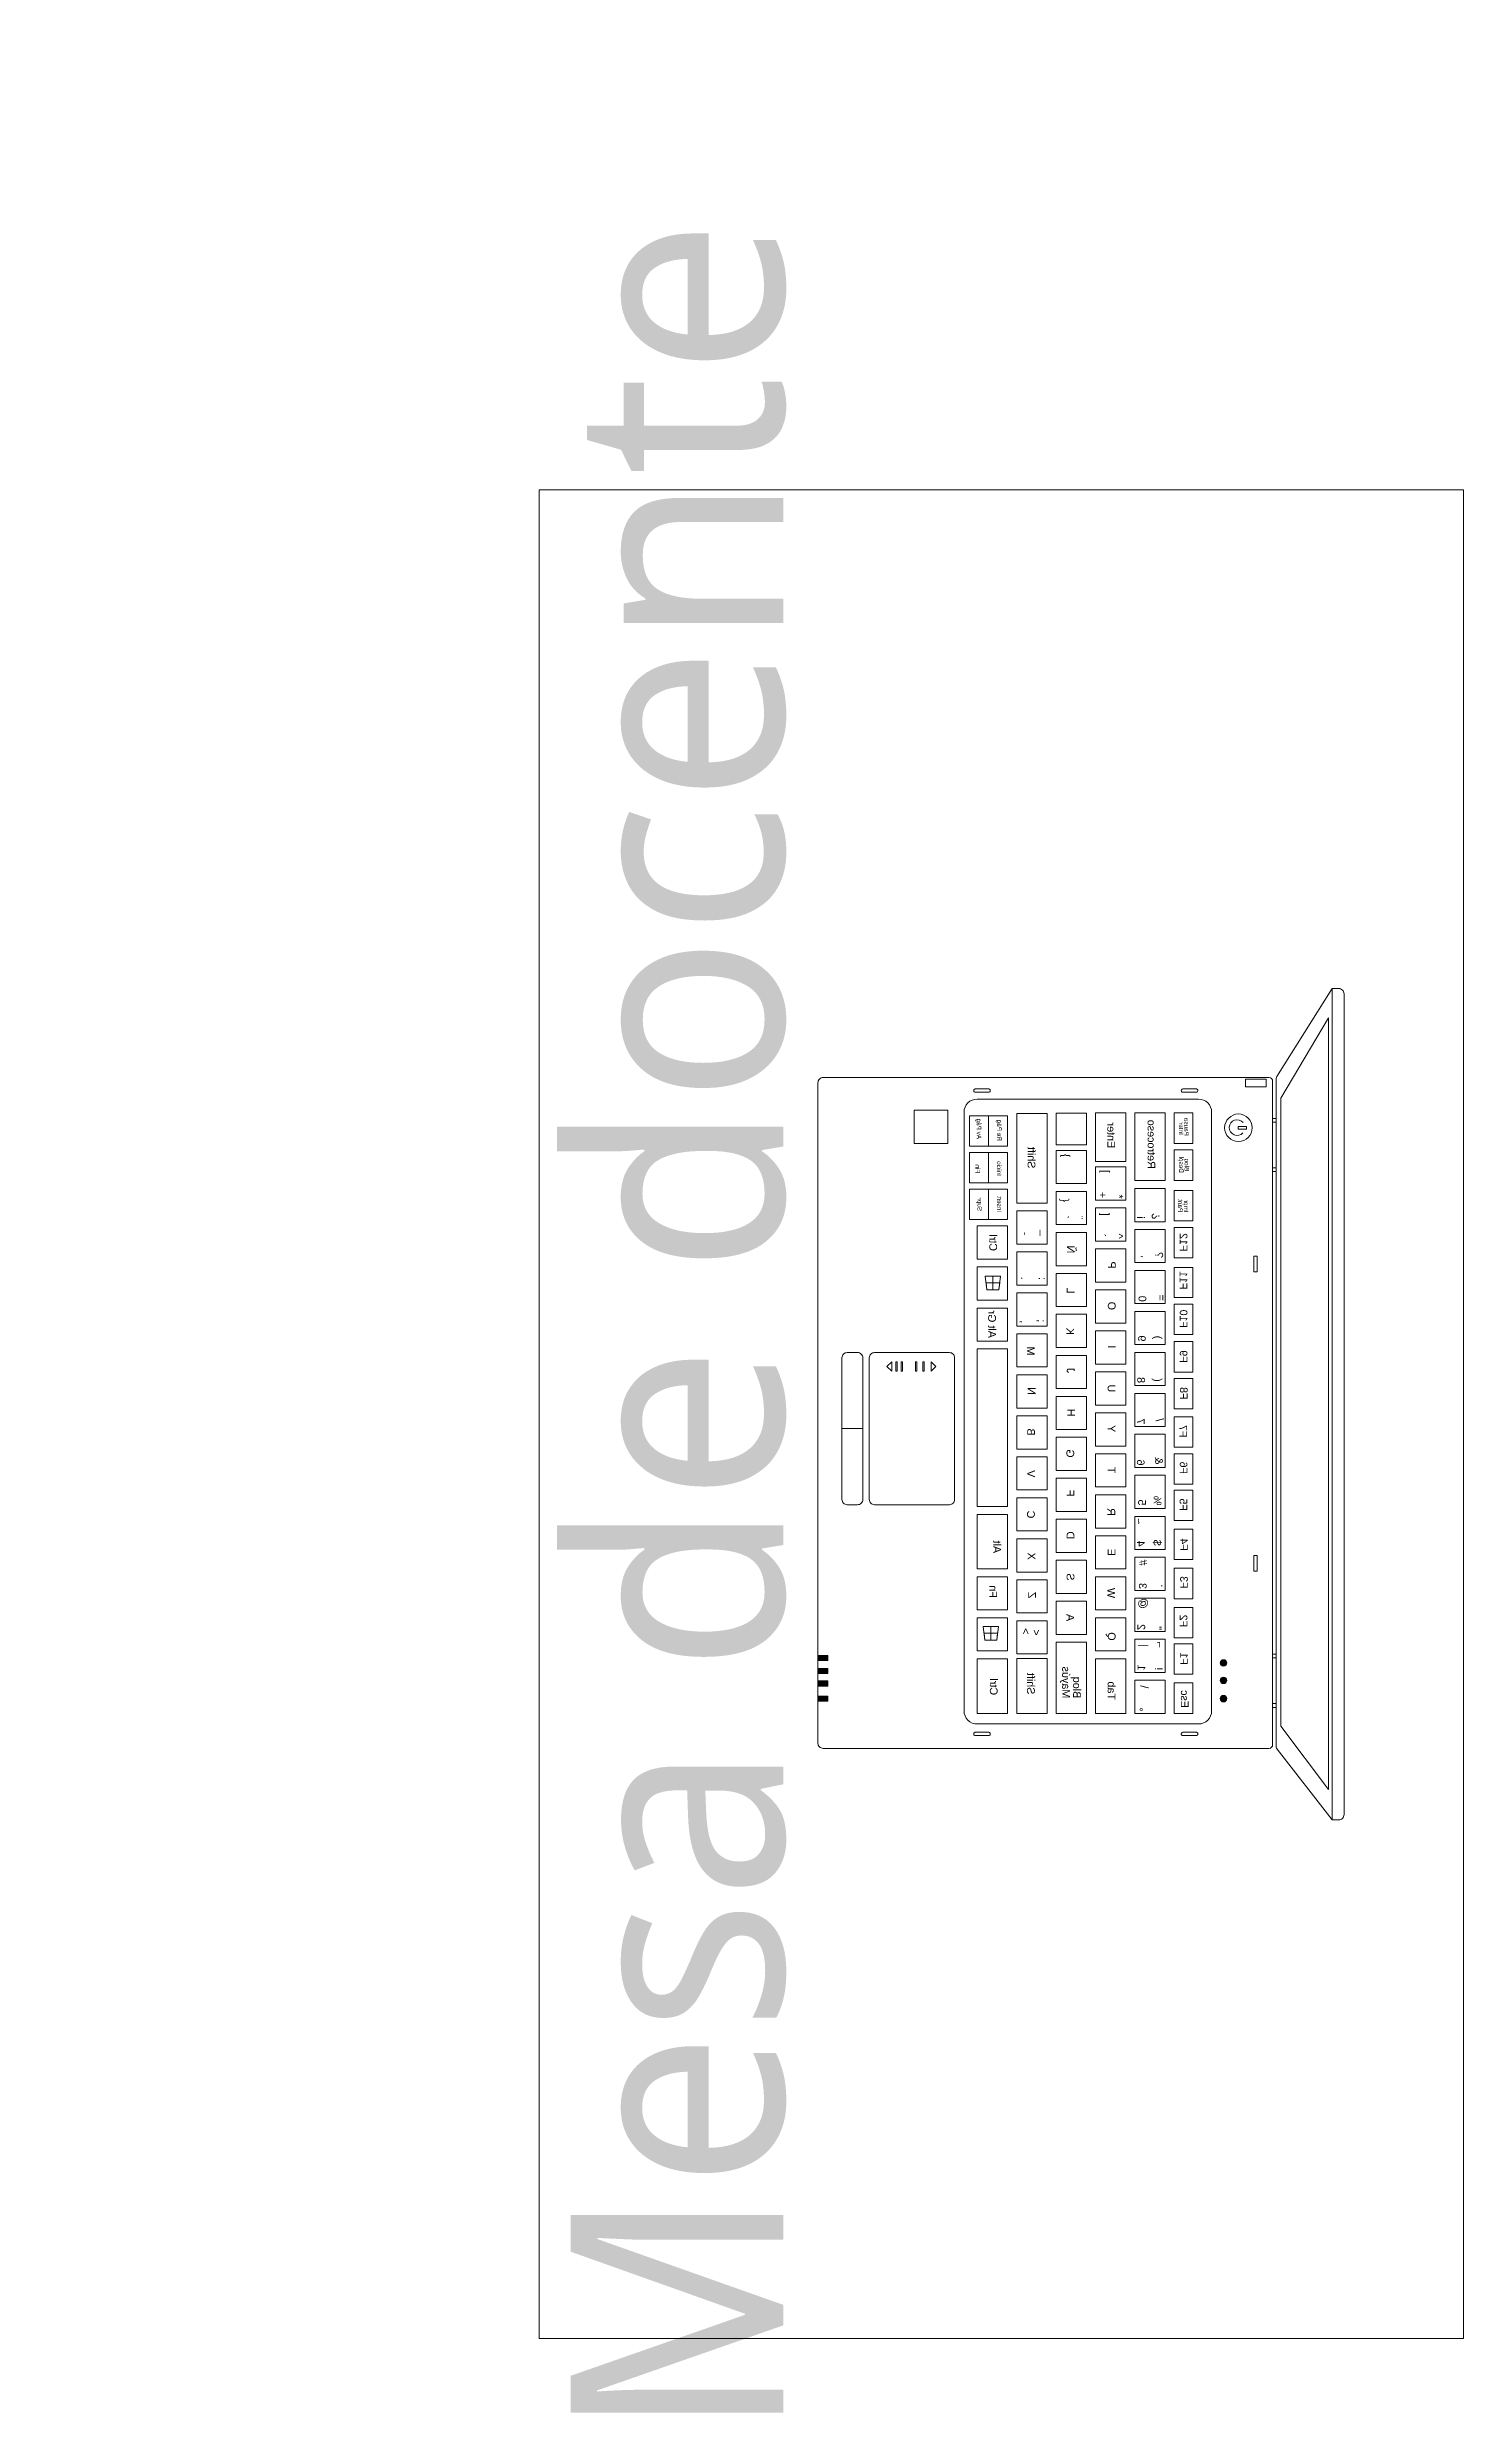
# Model space of a CAD drawing. Header units: metres. Extents: x 28 to 148, y 23 to 113.
# Drawn here: x 72.597 to 73.363, y 88.819 to 90.099 of the extents above; entities that cross this region are included whole.
import ezdxf
from ezdxf import colors
from ezdxf.entities.mleader import LeaderData, LeaderLine
from ezdxf.math import Vec2, Vec3

# ---------------------------------------------------------------- set-up
doc = ezdxf.new("R2010")
doc.units = ezdxf.units.M
for name, color, linetype, lineweight in [('Equipamiento SR', 23, 'Continuous', 0), ('GRAFO 0 BLANCO', 7, 'Continuous', 0), ('letras sr', 7, 'Continuous', 5)]:
    doc.layers.add(name, color=color, linetype=linetype, lineweight=lineweight)
doc.layers.add('Mobiliario', color=7, linetype='Continuous', lineweight=0, true_color=0x7f7f7f)
doc.styles.add('Generales', font='trebuc.ttf', dxfattribs={"height": 0.1})
doc.styles.get("Standard").update_dxf_attribs({"font": 'arial.ttf'})

# ---------------------------------------------------------------- blocks, each defined once
blk = doc.blocks.new('A$C25D713F6')
at = {"layer": 'GRAFO 0 BLANCO'}
h = blk.add_hatch(color=8, dxfattribs=at)
h.dxf.hatch_style = 1
h.set_gradient(color1=(0, 63, 255), color2=(0, 191, 255), tint=1, name='INVSPHERICAL')
edge = h.paths.add_edge_path()
edge.add_arc((0.0656, 0.2193), 0.00177, 0, 360)
h = blk.add_hatch(color=8, dxfattribs=at)
h.dxf.hatch_style = 1
h.set_gradient(color1=(255, 0, 0), color2=(255, 0, 127), tint=1, name='INVSPHERICAL')
edge = h.paths.add_edge_path()
edge.add_arc((0.0755, 0.2193), 0.00177, 0, 360)
h = blk.add_hatch(color=8, dxfattribs=at)
h.dxf.hatch_style = 1
h.set_gradient(color1=(255, 255, 127), color2=(191, 255, 0), tint=1, name='INVSPHERICAL')
edge = h.paths.add_edge_path()
edge.add_arc((0.0849, 0.2193), 0.00177, 0, 360)
h = blk.add_hatch(color=8, dxfattribs=at)
h.dxf.hatch_style = 1
h.set_gradient(color1=(255, 255, 0), color2=(127, 255, 0), tint=1, name='INVSPHERICAL')
h.paths.add_polyline_path([(0.0643, 0), (0.067, 0), (0.067, 0.0054), (0.0643, 0.0054)])
h = blk.add_hatch(color=8, dxfattribs=at)
h.dxf.hatch_style = 1
h.set_gradient(color1=(255, 255, 0), color2=(127, 255, 0), tint=1, name='INVSPHERICAL')
h.paths.add_polyline_path([(0.0724, 0), (0.0752, 0), (0.0752, 0.0054), (0.0724, 0.0054)])
h = blk.add_hatch(color=8, dxfattribs=at)
h.dxf.hatch_style = 1
h.set_gradient(color1=(255, 255, 0), color2=(127, 255, 0), tint=1, name='INVSPHERICAL')
h.paths.add_polyline_path([(0.0793, 0), (0.082, 0), (0.082, 0.0054), (0.0793, 0.0054)])
h = blk.add_hatch(color=8, dxfattribs=at)
h.dxf.hatch_style = 1
h.set_gradient(color1=(255, 255, 0), color2=(127, 255, 0), tint=1, name='INVSPHERICAL')
h.paths.add_polyline_path([(0.0863, 0), (0.089, 0), (0.089, 0.0054), (0.0863, 0.0054)])
at = {"layer": 'GRAFO 0 BLANCO', "color": 8}
for points in [[(0.4497, 0.2781), (0, 0.2781), (0, 0.2816, -0.414214), (0.0029, 0.2845), (0.4469, 0.2845, -0.414214), (0.4497, 0.2816)], [(0.0394, 0.2479), (0.401, 0.2479, 0.14104), (0.4021, 0.2482), (0.4497, 0.2781), (0.0001, 0.2781), (0.0382, 0.2483, 0.167529)], [(0.0416, 0), (0.3987, 0, 0.414214), (0.4016, 0.0029), (0.4016, 0.2439, 0.414214), (0.3996, 0.2459), (0.0407, 0.2459, 0.414214), (0.0387, 0.2439), (0.0387, 0.0029, 0.414214)], [(0.0463, 0.1965), (0.0466, 0.1965, 0.414214), (0.0474, 0.1973), (0.0474, 0.2047, 0.414214), (0.0466, 0.2054), (0.0463, 0.2054, 0.414214), (0.0456, 0.2047), (0.0456, 0.1973, 0.414214)], [(0.059, 0.079), (0.3828, 0.079, 0.414214), (0.3899, 0.0862), (0.3899, 0.2058, 0.414214), (0.3828, 0.2129), (0.059, 0.2129, 0.414214), (0.0519, 0.2058), (0.0519, 0.0862, 0.414214)], [(0.3943, 0.1965), (0.3946, 0.1965, 0.414214), (0.3954, 0.1973), (0.3954, 0.2047, 0.414214), (0.3946, 0.2054), (0.3943, 0.2054, 0.414214), (0.3936, 0.2047), (0.3936, 0.1973, 0.414214)], [(0.0463, 0.0843), (0.0466, 0.0843, 0.414214), (0.0474, 0.0851), (0.0474, 0.0924, 0.414214), (0.0466, 0.0932), (0.0463, 0.0932, 0.414214), (0.0456, 0.0924), (0.0456, 0.0851, 0.414214)], [(0.3943, 0.0843), (0.3946, 0.0843, 0.414214), (0.3954, 0.0851), (0.3954, 0.0924, 0.414214), (0.3946, 0.0932), (0.3943, 0.0932, 0.414214), (0.3936, 0.0924), (0.3936, 0.0851, 0.414214)], [(0.1733, 0.0278), (0.25, 0.0278, 0.414214), (0.2528, 0.0306), (0.2528, 0.0711, 0.414214), (0.25, 0.0739), (0.1733, 0.0739, 0.414214), (0.1705, 0.0711), (0.1705, 0.0306, 0.414214)], [(0.1733, 0.013), (0.2117, 0.013), (0.2117, 0.0243), (0.1733, 0.0243, 0.414214), (0.1705, 0.0214), (0.1705, 0.0158, 0.414214)], [(0.2117, 0.013), (0.25, 0.013, 0.414214), (0.2528, 0.0158), (0.2528, 0.0214, 0.414214), (0.25, 0.0243), (0.2117, 0.0243)]]:
    blk.add_lwpolyline(points, format="xyb", close=True, dxfattribs=at)
for points in [[(0.0507, 0.2504), (0.3904, 0.2504), (0.4339, 0.2761), (0.0164, 0.2761)], [(0.0609, 0.2479), (0.0896, 0.2479), (0.0896, 0.2459), (0.0609, 0.2459)], [(0.0609, 0.2479), (0.0629, 0.2479), (0.0629, 0.2459), (0.0609, 0.2459)], [(0.0896, 0.2479), (0.0876, 0.2479), (0.0876, 0.2459), (0.0896, 0.2459)], [(0.3794, 0.2479), (0.3507, 0.2479), (0.3507, 0.2459), (0.3794, 0.2459)], [(0.3507, 0.2479), (0.3527, 0.2479), (0.3527, 0.2459), (0.3507, 0.2459)], [(0.3794, 0.2479), (0.3774, 0.2479), (0.3774, 0.2459), (0.3794, 0.2459)], [(0.1346, 0.2357), (0.143, 0.2357), (0.143, 0.2375), (0.1346, 0.2375)], [(0.2965, 0.2357), (0.305, 0.2357), (0.305, 0.2375), (0.2965, 0.2375)], [(0.3736, 0.2273), (0.3751, 0.2273), (0.3751, 0.2318), (0.3736, 0.2318)], [(0.3966, 0.2424), (0.4006, 0.2424), (0.4006, 0.2313), (0.3966, 0.2313)], [(0.0576, 0.2028), (0.0741, 0.2028), (0.0741, 0.1926), (0.0576, 0.1926)], [(0.0788, 0.2028), (0.0952, 0.2028), (0.0952, 0.1926), (0.0788, 0.1926)], [(0.0985, 0.2028), (0.1149, 0.2028), (0.1149, 0.1926), (0.0985, 0.1926)], [(0.1196, 0.2028), (0.1361, 0.2028), (0.1361, 0.1926), (0.1196, 0.1926)], [(0.1408, 0.2028), (0.1572, 0.2028), (0.1572, 0.1926), (0.1408, 0.1926)], [(0.1619, 0.2028), (0.1784, 0.2028), (0.1784, 0.1926), (0.1619, 0.1926)], [(0.1816, 0.2028), (0.198, 0.2028), (0.198, 0.1926), (0.1816, 0.1926)], [(0.2016, 0.2028), (0.218, 0.2028), (0.218, 0.1926), (0.2016, 0.1926)], [(0.2223, 0.2028), (0.2387, 0.2028), (0.2387, 0.1926), (0.2223, 0.1926)], [(0.2422, 0.2028), (0.2587, 0.2028), (0.2587, 0.1926), (0.2422, 0.1926)], [(0.2625, 0.2028), (0.279, 0.2028), (0.279, 0.1926), (0.2625, 0.1926)], [(0.2825, 0.2028), (0.2989, 0.2028), (0.2989, 0.1926), (0.2825, 0.1926)], [(0.3041, 0.2028), (0.3205, 0.2028), (0.3205, 0.1926), (0.3041, 0.1926)], [(0.324, 0.2028), (0.3405, 0.2028), (0.3405, 0.1926), (0.324, 0.1926)], [(0.3459, 0.2028), (0.3624, 0.2028), (0.3624, 0.1926), (0.3459, 0.1926)], [(0.3659, 0.2028), (0.3824, 0.2028), (0.3824, 0.1926), (0.3659, 0.1926)], [(0.0576, 0.1877), (0.0756, 0.1877), (0.0756, 0.1714), (0.0576, 0.1714)], [(0.0798, 0.1877), (0.0978, 0.1877), (0.0978, 0.1714), (0.0798, 0.1714)], [(0.102, 0.1877), (0.1199, 0.1877), (0.1199, 0.1714), (0.102, 0.1714)], [(0.1241, 0.1877), (0.1421, 0.1877), (0.1421, 0.1714), (0.1241, 0.1714)], [(0.1463, 0.1877), (0.1642, 0.1877), (0.1642, 0.1714), (0.1463, 0.1714)], [(0.1685, 0.1877), (0.1864, 0.1877), (0.1864, 0.1714), (0.1685, 0.1714)], [(0.1906, 0.1877), (0.2086, 0.1877), (0.2086, 0.1714), (0.1906, 0.1714)], [(0.2128, 0.1877), (0.2307, 0.1877), (0.2307, 0.1714), (0.2128, 0.1714)], [(0.235, 0.1877), (0.2529, 0.1877), (0.2529, 0.1714), (0.235, 0.1714)], [(0.2571, 0.1877), (0.2751, 0.1877), (0.2751, 0.1714), (0.2571, 0.1714)], [(0.2793, 0.1877), (0.2972, 0.1877), (0.2972, 0.1714), (0.2793, 0.1714)], [(0.3015, 0.1877), (0.3194, 0.1877), (0.3194, 0.1714), (0.3015, 0.1714)], [(0.3236, 0.1877), (0.3416, 0.1877), (0.3416, 0.1714), (0.3236, 0.1714)], [(0.3458, 0.1877), (0.3824, 0.1877), (0.3824, 0.1714), (0.3458, 0.1714)], [(0.0575, 0.1665), (0.0872, 0.1665), (0.0872, 0.1501), (0.0575, 0.1501)], [(0.0914, 0.1665), (0.1094, 0.1665), (0.1094, 0.1501), (0.0914, 0.1501)], [(0.1136, 0.1665), (0.1315, 0.1665), (0.1315, 0.1501), (0.1136, 0.1501)], [(0.1358, 0.1665), (0.1537, 0.1665), (0.1537, 0.1501), (0.1358, 0.1501)], [(0.1579, 0.1665), (0.1759, 0.1665), (0.1759, 0.1501), (0.1579, 0.1501)], [(0.1801, 0.1665), (0.198, 0.1665), (0.198, 0.1501), (0.1801, 0.1501)], [(0.2022, 0.1665), (0.2202, 0.1665), (0.2202, 0.1501), (0.2022, 0.1501)], [(0.2244, 0.1665), (0.2424, 0.1665), (0.2424, 0.1501), (0.2244, 0.1501)], [(0.2466, 0.1665), (0.2645, 0.1665), (0.2645, 0.1501), (0.2466, 0.1501)], [(0.2687, 0.1665), (0.2867, 0.1665), (0.2867, 0.1501), (0.2687, 0.1501)], [(0.2909, 0.1665), (0.3089, 0.1665), (0.3089, 0.1501), (0.2909, 0.1501)], [(0.3131, 0.1665), (0.331, 0.1665), (0.331, 0.1501), (0.3131, 0.1501)], [(0.3352, 0.1665), (0.3532, 0.1665), (0.3532, 0.1501), (0.3352, 0.1501)], [(0.3561, 0.1665), (0.3824, 0.1665), (0.3824, 0.1501), (0.3561, 0.1501)], [(0.0575, 0.1452), (0.0961, 0.1452), (0.0961, 0.1288), (0.0575, 0.1288)], [(0.1003, 0.1452), (0.1183, 0.1452), (0.1183, 0.1288), (0.1003, 0.1288)], [(0.1225, 0.1452), (0.1405, 0.1452), (0.1405, 0.1288), (0.1225, 0.1288)], [(0.1447, 0.1452), (0.1626, 0.1452), (0.1626, 0.1288), (0.1447, 0.1288)], [(0.1668, 0.1452), (0.1848, 0.1452), (0.1848, 0.1288), (0.1668, 0.1288)], [(0.189, 0.1452), (0.207, 0.1452), (0.207, 0.1288), (0.189, 0.1288)], [(0.2112, 0.1452), (0.2291, 0.1452), (0.2291, 0.1288), (0.2112, 0.1288)], [(0.2333, 0.1452), (0.2513, 0.1452), (0.2513, 0.1288), (0.2333, 0.1288)], [(0.2555, 0.1452), (0.2735, 0.1452), (0.2735, 0.1288), (0.2555, 0.1288)], [(0.2777, 0.1452), (0.2956, 0.1452), (0.2956, 0.1288), (0.2777, 0.1288)], [(0.2998, 0.1452), (0.3178, 0.1452), (0.3178, 0.1288), (0.2998, 0.1288)], [(0.322, 0.1452), (0.34, 0.1452), (0.34, 0.1288), (0.322, 0.1288)], [(0.3442, 0.1452), (0.3621, 0.1452), (0.3621, 0.1288), (0.3442, 0.1288)], [(0.3652, 0.1452), (0.3823, 0.1452), (0.3823, 0.1288), (0.3652, 0.1288)], [(0.0575, 0.1239), (0.0874, 0.1239), (0.0874, 0.1075), (0.0575, 0.1075)], [(0.0898, 0.1239), (0.1077, 0.1239), (0.1077, 0.1075), (0.0898, 0.1075)], [(0.112, 0.1239), (0.1299, 0.1239), (0.1299, 0.1075), (0.112, 0.1075)], [(0.1341, 0.1239), (0.1521, 0.1239), (0.1521, 0.1075), (0.1341, 0.1075)], [(0.1563, 0.1239), (0.1742, 0.1239), (0.1742, 0.1075), (0.1563, 0.1075)], [(0.1785, 0.1239), (0.1964, 0.1239), (0.1964, 0.1075), (0.1785, 0.1075)], [(0.2006, 0.1239), (0.2186, 0.1239), (0.2186, 0.1075), (0.2006, 0.1075)], [(0.2228, 0.1239), (0.2407, 0.1239), (0.2407, 0.1075), (0.2228, 0.1075)], [(0.245, 0.1239), (0.2629, 0.1239), (0.2629, 0.1075), (0.245, 0.1075)], [(0.2671, 0.1239), (0.2851, 0.1239), (0.2851, 0.1075), (0.2671, 0.1075)], [(0.2893, 0.1239), (0.3072, 0.1239), (0.3072, 0.1075), (0.2893, 0.1075)], [(0.3115, 0.1239), (0.3294, 0.1239), (0.3294, 0.1075), (0.3115, 0.1075)], [(0.3336, 0.1239), (0.3822, 0.1239), (0.3822, 0.1075), (0.3336, 0.1075)], [(0.0575, 0.1026), (0.0872, 0.1026), (0.0872, 0.0862), (0.0575, 0.0862)], [(0.0914, 0.1026), (0.1094, 0.1026), (0.1094, 0.0862), (0.0914, 0.0862)], [(0.1136, 0.1026), (0.1315, 0.1026), (0.1315, 0.0862), (0.1136, 0.0862)], [(0.1358, 0.1026), (0.1653, 0.1026), (0.1653, 0.0862), (0.1358, 0.0862)], [(0.1695, 0.1026), (0.2548, 0.1026), (0.2548, 0.0862), (0.1695, 0.0862)], [(0.259, 0.1026), (0.2769, 0.1026), (0.2769, 0.0862), (0.259, 0.0862)], [(0.2811, 0.1026), (0.2991, 0.1026), (0.2991, 0.0862), (0.2811, 0.0862)], [(0.3033, 0.1026), (0.3213, 0.1026), (0.3213, 0.0862), (0.3033, 0.0862)], [(0.3411, 0.0923), (0.3247, 0.0923), (0.3247, 0.1026), (0.3411, 0.1026)], [(0.361, 0.0923), (0.3446, 0.0923), (0.3446, 0.1026), (0.361, 0.1026)], [(0.3808, 0.0923), (0.3644, 0.0923), (0.3644, 0.1026), (0.3808, 0.1026)], [(0.0973, 0.0903), (0.1047, 0.0894), (0.1047, 0.0977), (0.0973, 0.0967)], [(0.0973, 0.0903), (0.101, 0.0899), (0.101, 0.0972), (0.0973, 0.0967)], [(0.0973, 0.0903), (0.1047, 0.0894), (0.1047, 0.0935), (0.0973, 0.0935)], [(0.2868, 0.0914), (0.2942, 0.0905), (0.2942, 0.0988), (0.2868, 0.0978)], [(0.2868, 0.0914), (0.2905, 0.091), (0.2905, 0.0983), (0.2868, 0.0978)], [(0.2868, 0.0914), (0.2942, 0.0905), (0.2942, 0.0946), (0.2868, 0.0946)], [(0.3247, 0.0923), (0.3411, 0.0923), (0.3411, 0.0819), (0.3247, 0.0819)], [(0.3446, 0.0923), (0.361, 0.0923), (0.361, 0.0819), (0.3446, 0.0819)], [(0.3644, 0.0923), (0.3808, 0.0923), (0.3808, 0.0819), (0.3644, 0.0819)], [(0.3839, 0.0702), (0.3658, 0.0702), (0.3658, 0.0521), (0.3839, 0.0521)], [(0.2427, 0.0575), (0.2478, 0.0575), (0.2478, 0.0568), (0.2427, 0.0568)], [(0.2427, 0.0534), (0.2478, 0.0534), (0.2478, 0.0527), (0.2427, 0.0527)], [(0.2427, 0.0457), (0.2478, 0.0457), (0.2478, 0.045), (0.2427, 0.045)], [(0.2427, 0.0428), (0.2478, 0.0428), (0.2478, 0.0421), (0.2427, 0.0421)], [(0.0643, 0), (0.067, 0), (0.067, 0.0054), (0.0643, 0.0054)], [(0.0724, 0), (0.0752, 0), (0.0752, 0.0054), (0.0724, 0.0054)], [(0.0793, 0), (0.082, 0), (0.082, 0.0054), (0.0793, 0.0054)], [(0.0863, 0), (0.089, 0), (0.089, 0.0054), (0.0863, 0.0054)]]:
    blk.add_lwpolyline(points, close=True, dxfattribs=at)
for points in [[(0.2427, 0.0612), (0.2453, 0.0637), (0.2478, 0.0612), (0.2427, 0.0612)], [(0.2427, 0.0399), (0.2453, 0.0373), (0.2478, 0.0399), (0.2427, 0.0399)]]:
    blk.add_lwpolyline(points, dxfattribs=at)
for centre, radius in [((0.3744, 0.2274), 0.00745), ((0.0656, 0.2193), 0.00177), ((0.0755, 0.2193), 0.00177), ((0.0849, 0.2193), 0.00177)]:
    blk.add_circle(centre, radius, dxfattribs=at)
blk.add_arc((0.3745, 0.2267), 0.00424, 132.7517, 50.8259, dxfattribs=at)
for s, height, p in [('Esc', 0.00411, (0.0606, 0.1963)), ('F1', 0.00411, (0.0839, 0.1959)), ('F2', 0.00411, (0.1043, 0.1957)), ('F3', 0.00411, (0.1251, 0.1959)), ('F4', 0.00411, (0.1456, 0.1959)), ('F5', 0.00411, (0.1672, 0.1956)), ('F6', 0.00411, (0.1871, 0.1957)), ('F7', 0.00411, (0.2069, 0.1955)), ('F8', 0.00411, (0.2274, 0.1958)), ('F9', 0.00411, (0.2473, 0.1957)), ('F10', 0.00411, (0.2661, 0.1957)), ('F11', 0.00411, (0.2869, 0.1956)), ('F12', 0.00411, (0.3075, 0.1957)), ('Impr', 0.00246, (0.3285, 0.1979)), ('Pant', 0.00246, (0.3287, 0.1948)), ('Despl', 0.00246, (0.35, 0.1953)), ('Bloq', 0.00246, (0.3509, 0.1983)), ('Pausa', 0.00246, (0.37, 0.1981)), ('Inter', 0.00246, (0.3706, 0.1952)), ('!', 0.00417, (0.0809, 0.1822)), ('¬', 0.00417, (0.0931, 0.1828)), ('"', 0.00417, (0.1027, 0.1818)), ('.', 0.00417, (0.1258, 0.1856)), ('$', 0.00417, (0.1483, 0.1815)), ('%%%', 0.00417, (0.1701, 0.1816)), ('&', 0.00417, (0.1923, 0.1824)), ('/', 0.00417, (0.2156, 0.1827)), ('(', 0.00417, (0.237, 0.1818)), (')', 0.00417, (0.26, 0.1819)), ('=', 0.00417, (0.2808, 0.1838)), ('?', 0.00417, (0.3039, 0.1825)), ('¿', 0.00417, (0.3248, 0.1815)), ('Retroceso', 0.00417, (0.3522, 0.1783)), ('°', 0.00411, (0.0586, 0.1715)), ('\\', 0.00417, (0.0712, 0.1744)), ('1', 0.00417, (0.0808, 0.1729)), ('|', 0.00411, (0.0935, 0.1743)), ('2', 0.00417, (0.1027, 0.1728)), ('@', 0.00417, (0.1142, 0.1741)), ('3', 0.00417, (0.1249, 0.1736)), ('#', 0.00417, (0.1375, 0.1738)), ('4', 0.00417, (0.1478, 0.1726)), ('~ ', 0.00417, (0.1598, 0.1714)), ('5', 0.00417, (0.1701, 0.1732)), ('6', 0.00417, (0.1917, 0.1725)), ('7', 0.00417, (0.2139, 0.1725)), ('8', 0.00417, (0.2363, 0.1727)), ('9', 0.00417, (0.2588, 0.1731)), ('0', 0.00417, (0.2803, 0.1734)), ("'", 0.00417, (0.3041, 0.1717)), ('¡', 0.00417, (0.3249, 0.1736)), ('Tab', 0.00417, (0.0649, 0.1567)), ('Q', 0.00417, (0.097, 0.1568)), ('W', 0.00417, (0.12, 0.1565)), ('E', 0.00417, (0.1428, 0.1567)), ('R', 0.00417, (0.1645, 0.1566)), ('T', 0.00417, (0.1875, 0.1567)), ('Y', 0.00417, (0.2097, 0.1567)), ('U', 0.00417, (0.2313, 0.1567)), ('I', 0.00417, (0.2551, 0.1568)), ('O', 0.00417, (0.2758, 0.1568)), ('P', 0.00417, (0.2982, 0.1569)), ('^ ', 0.00417, (0.3144, 0.1608)), ('`', 0.00417, (0.3153, 0.1514)), ('[ ', 0.00417, (0.3268, 0.1533)), ('*', 0.00417, (0.336, 0.1608)), ('+', 0.00417, (0.3363, 0.152)), (']', 0.00417, (0.35, 0.1535)), ('Enter', 0.00417, (0.3633, 0.1565)), ('Bloq', 0.00417, (0.0658, 0.138)), ('¨', 0.00417, (0.325, 0.1391)), ('Mayús', 0.00417, (0.0658, 0.1321)), ('A', 0.00417, (0.1075, 0.1344)), ('S', 0.00417, (0.1295, 0.1345)), ('D', 0.00417, (0.1519, 0.1345)), ('F', 0.00417, (0.175, 0.1345)), ('G', 0.00417, (0.196, 0.1344)), ('H', 0.00417, (0.2182, 0.1348)), ('J', 0.00417, (0.2417, 0.1346)), ('K', 0.00417, (0.2623, 0.1344)), ('L', 0.00417, (0.2847, 0.1346)), ('Ñ', 0.00417, (0.3065, 0.1347)), ('´', 0.00417, (0.3253, 0.1314)), ('{', 0.00417, (0.3342, 0.1316)), ('}', 0.00417, (0.3584, 0.1321)), ('Shift', 0.00417, (0.0679, 0.1131)), ('<', 0.00417, (0.0997, 0.1161)), ('Z', 0.00417, (0.1198, 0.1137)), ('X', 0.00417, (0.1407, 0.1134)), ('C', 0.00417, (0.1631, 0.1131)), ('V', 0.00417, (0.1853, 0.1132)), ('B', 0.00417, (0.2079, 0.1132)), ('N', 0.00417, (0.2299, 0.1135)), ('M', 0.00417, (0.2512, 0.113)), (';', 0.00417, (0.2692, 0.1189)), (':', 0.00417, (0.292, 0.1194)), ('_', 0.00417, (0.316, 0.1211)), ('Shift', 0.00417, (0.3524, 0.1134)), ('>', 0.00417, (0.1003, 0.1104)), (',', 0.00417, (0.2686, 0.1097)), ('.', 0.00417, (0.2923, 0.1099)), ('-', 0.00417, (0.3162, 0.1102)), ('Ctrl', 0.00417, (0.0675, 0.093)), ('Fn', 0.00417, (0.1201, 0.0927)), ('Alt', 0.00417, (0.1443, 0.0948)), ('Alt Gr', 0.00417, (0.2607, 0.0921)), ('Ctrl', 0.00417, (0.3077, 0.0927)), ('Insert', 0.00246, (0.3288, 0.0969)), ('Inicio ', 0.00246, (0.3483, 0.0968)), ('Re Pág', 0.00246, (0.3673, 0.0969)), ('Supr', 0.00246, (0.3293, 0.0863)), ('Fin', 0.00246, (0.3498, 0.0852)), ('Av Pág', 0.00246, (0.3683, 0.0859))]:
    blk.add_text(s, height=height, dxfattribs=at).set_placement(p)

msp = doc.modelspace()

# ---------------------------------------------------------------- linework, layer by layer
at = {"layer": 'Equipamiento SR'}
msp.add_lwpolyline([(73.3631, 89.8592), (73.3631, 88.8592), (72.8631, 88.8592), (72.8631, 89.8592), (73.3631, 89.8592)], dxfattribs=at)
at = {"layer": 'Mobiliario', "lineweight": 0}
msp.add_line((73.3631, 89.8092), (73.3631, 88.9092), dxfattribs=at)

# ---------------------------------------------------------------- block references
at = {"layer": 'Equipamiento SR', "xscale": -1, "rotation": 270}
msp.add_blockref('A$C25D713F6', (73.0139, 89.1397), dxfattribs=at)

# ---------------------------------------------------------------- texts
at = {"layer": 'Equipamiento SR', "insert": (72.8802, 88.8046), "char_height": 0.115, "attachment_point": 1, "rotation": 90, "style": 'Generales'}
msp.add_mtext_dynamic_manual_height_columns('Mesa de docente', width=1.208929, gutter_width=1, heights=[0], dxfattribs=at)

# ---------------------------------------------------------------- leaders
at = {"layer": 'letras sr'}
ml = msp.add_multileader_mtext('Standard', dxfattribs=at)
ml.set_content('{\\H0.86957x;Baja montante tubería de agua\\Ppluvial D=3", embebida en tabiquería}', color=256, style='Generales')
ml.set_leader_properties()
ml.build(insert=Vec2(0, 0))
ml.multileader.update_dxf_attribs({"text_right_attachment_type": 6, "dogleg_length": 0.36, "arrow_head_size": 0.1})
ctx = ml.context
ctx.base_point, ctx.char_height, ctx.arrow_head_size, ctx.landing_gap_size, ctx.plane_origin = Vec3(69.2604, 91.6824), 0.115, 0.1, 0.09, Vec3(68.5321, 92.027)
ctx.right_attachment = 6
notes = []
notes.append((ctx, [(1, (1, 1, 0), (72.0835, 91.6108), (-1, 0), 0.36, [(0, [(68.1909, 91.1636)], 0, []), (1, [(72.9077, 91.1809)], 0, [])])]))
ctx.mtext.insert, ctx.mtext.rotation, ctx.mtext.flow_direction = Vec3(69.3504, 91.7541), 6.283185, 5
for ctx, leaders in notes:
    for number, flags, end, landing, length, lines in leaders:
        leader = LeaderData()
        leader.index, (leader.has_last_leader_line, leader.has_dogleg_vector, leader.attachment_direction) = number, flags
        leader.last_leader_point, leader.dogleg_vector, leader.dogleg_length = Vec3(end), Vec3(landing), length
        for number, points, colour, breaks in lines:
            line = LeaderLine()
            line.index, line.vertices, line.color, line.breaks = number, Vec3.list(points), colors.encode_raw_color(colour), breaks
            leader.lines.append(line)
        ctx.leaders.append(leader)

doc.saveas('drawing.dxf')
